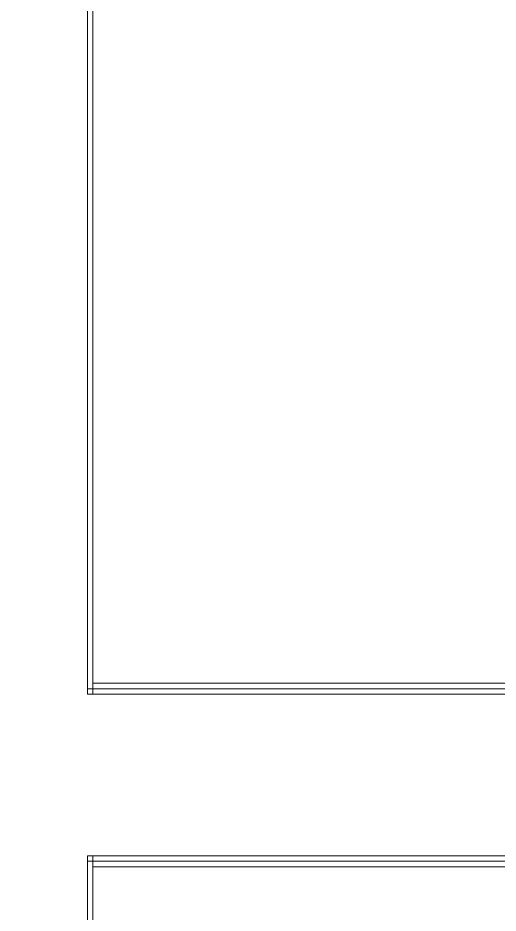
# Model space of a CAD drawing. Header units: inches. Extents: x 0.9 to 36.3, y 0.7 to 23.3.
# Drawn here: x 20.31 to 20.454, y 11.084 to 11.3521 of the extents above; entities that cross this region are included whole.
import ezdxf

# ---------------------------------------------------------------- set-up
doc = ezdxf.new("R2010")
doc.units = ezdxf.units.IN
doc.layers.add('PDF_Geometry', color=7, linetype='Continuous', lineweight=9, true_color=0x777777)

msp = doc.modelspace()

# ---------------------------------------------------------------- linework, layer by layer
at = {"layer": 'PDF_Geometry', "linetype": 'ByBlock'}
for points in [[(20.26584201388889, 12.44949340820312), (20.33083936903212, 12.44949340820312), (20.33083936903212, 12.35783047146267), (20.33083936903212, 12.16117180718316), (20.33083936903212, 12.03617689344618), (20.35917154947916, 12.03617689344618), (20.39250352647569, 12.03617689344618), (20.39250352647569, 11.93784756130642), (20.38083733452691, 11.93784756130642), (20.33083936903212, 11.93784756130642), (20.33083936903212, 11.14954630533854), (20.55583021375868, 11.14954630533854), (20.59249538845486, 11.14954630533854), (20.59249538845486, 11.10121493869358), (20.56582980685764, 11.10121493869358), (20.33083936903212, 11.10121493869358), (20.33083936903212, 10.66289944118924), (20.23750983344184, 10.66289944118924)], [(20.33250596788194, 11.14954630533854), (20.33250596788194, 11.9361809624566), (20.33250596788194, 11.15121290418837), (20.59249538845486, 11.15121290418837), (20.33083936903212, 11.15121290418837), (20.33083936903212, 11.14954630533854), (20.59249538845486, 11.14954630533854), (20.59249538845486, 11.15121290418837), (20.59249538845486, 11.15287950303819), (20.33250596788194, 11.15287950303819), (20.33250596788194, 11.93451436360677), (20.33250596788194, 11.9361809624566), (20.39250352647569, 11.9361809624566), (20.39250352647569, 11.93784756130642)], [(20.33083936903212, 11.93784756130642), (20.33083936903212, 11.14954630533854)], [(19.48587375217014, 10.66123284233941), (20.33250596788194, 10.66123284233941), (20.33250596788194, 11.10121493869358)], [(20.33083936903212, 11.10121493869358), (20.33083936903212, 10.66289944118924), (19.48587375217014, 10.66289944118924)], [(20.33250596788194, 10.67456563313802), (20.33250596788194, 11.09954833984375), (20.59249538845486, 11.09954833984375), (20.33083936903212, 11.09954833984375), (20.33083936903212, 11.10121493869358), (20.59249538845486, 11.10121493869358), (20.59249538845486, 11.09954833984375), (20.59249538845486, 11.09788174099392), (20.33250596788194, 11.09788174099392), (20.33250596788194, 10.67456563313802), (20.33250596788194, 10.66123284233941), (20.31583997938368, 10.66123284233941), (20.31583997938368, 10.65956624348958), (20.33417256673177, 10.65956624348958), (20.33417256673177, 10.67456563313802), (20.33250596788194, 10.67456563313802), (20.33417256673177, 10.67456563313802), (20.33417256673177, 10.65956624348958), (20.31583997938368, 10.65956624348958), (20.31583997938368, 10.66123284233941)]]:
    msp.add_lwpolyline(points, dxfattribs=at)

doc.saveas('drawing.dxf')
